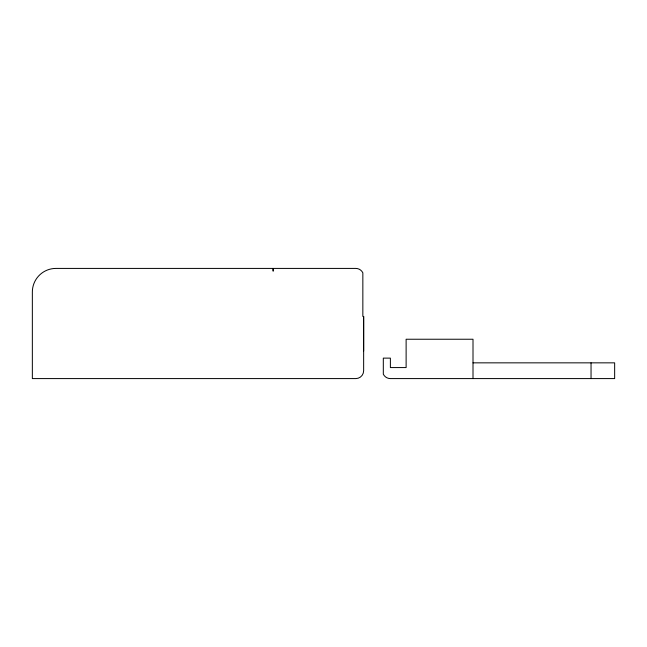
<?xml version="1.0" encoding="UTF-8"?>
<svg xmlns="http://www.w3.org/2000/svg" width="647" height="647" viewBox="0 0 647 647"><rect width="100%" height="100%" fill="white"/><g stroke="black" fill="none" stroke-linecap="round" stroke-linejoin="round"><path stroke-width="0.97" d="M363.646 351.038L363.646 316.415L362.846 316.415L362.846 272.832A7.869 7.869 0 0 0 355.777 268.416L273.147 268.416L273.147 271.174A23.607 23.607 0 0 0 272.985 268.416L55.957 268.416A23.607 23.607 0 0 0 32.35 292.023L32.35 378.584L355.777 378.584A7.869 7.869 0 0 0 363.646 370.715L363.646 316.415M473.006 362.846L614.65 362.846L614.65 378.584L390.384 378.584A7.869 7.869 0 0 1 383.315 374.168L383.315 358.123L390.384 358.123L390.384 367.569L406.122 367.569L406.122 339.238L473.006 339.238L473.006 378.584M591.043 362.846L591.043 378.584"/></g></svg>
